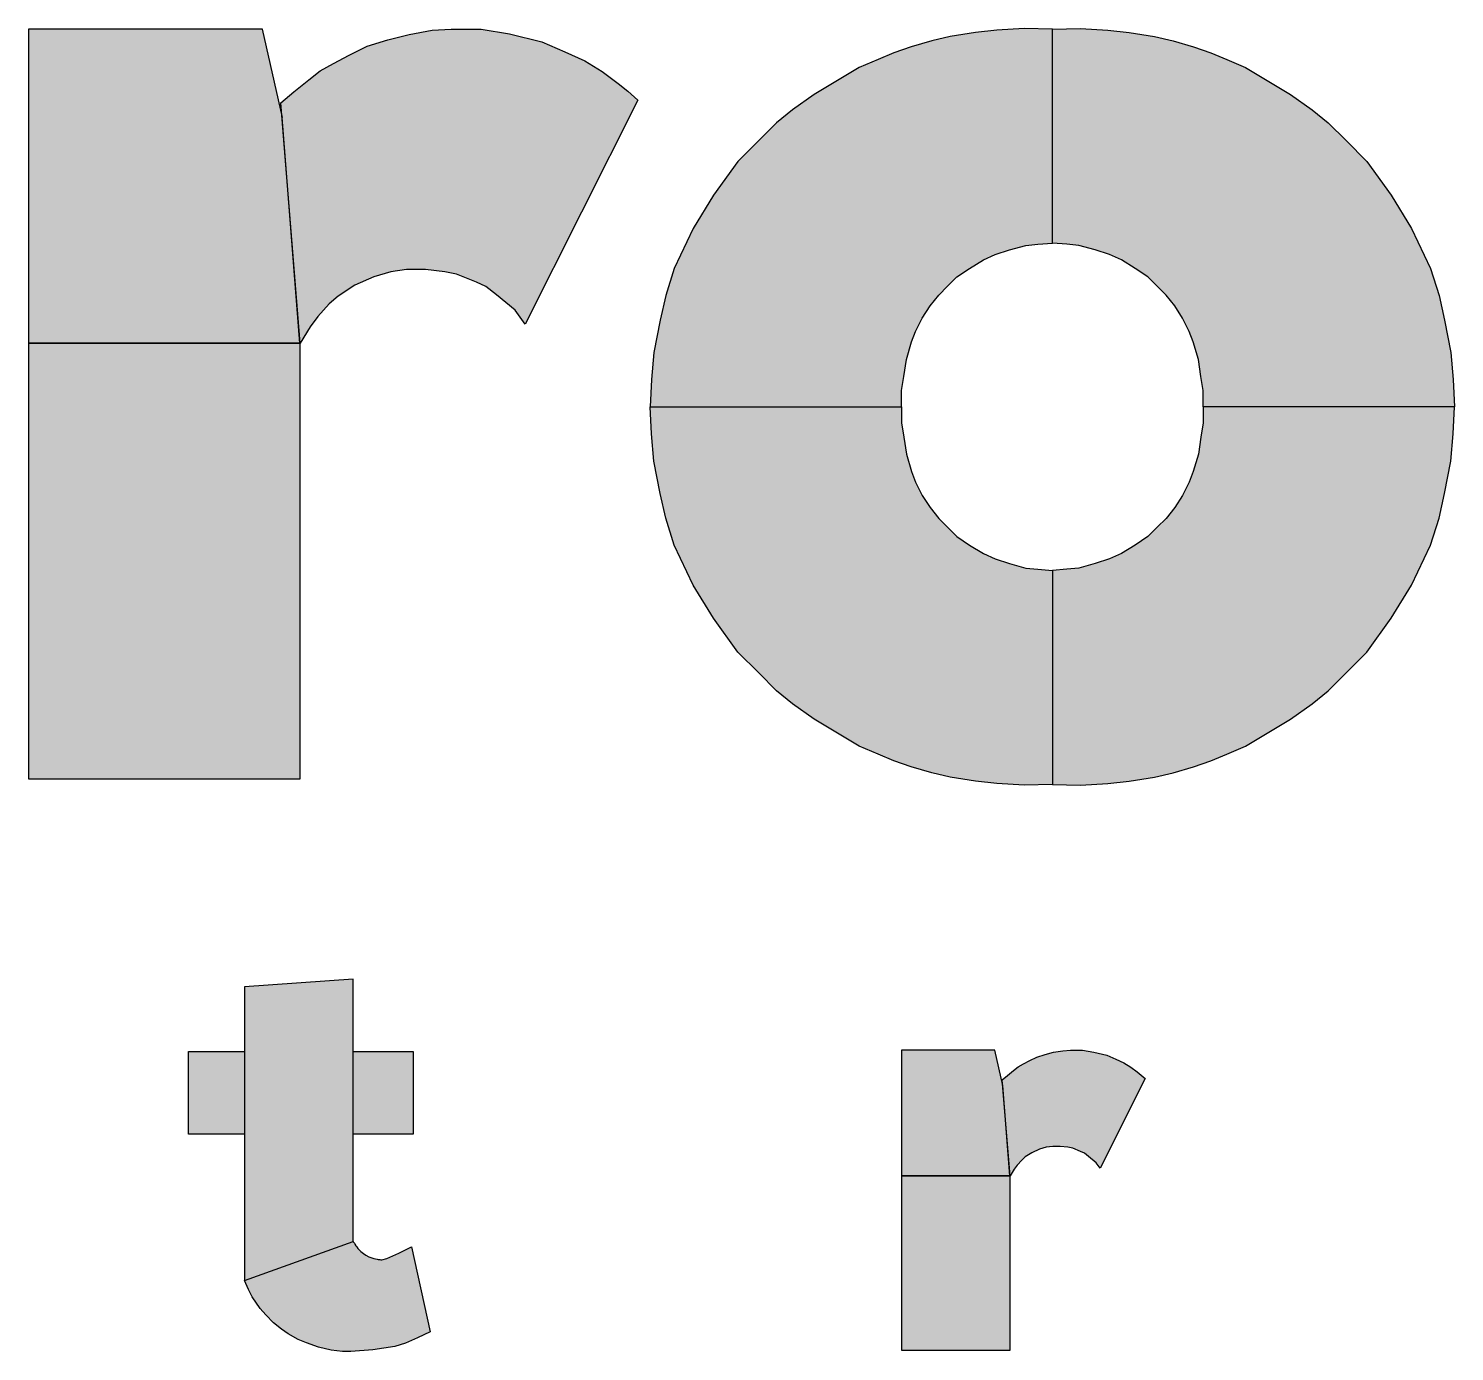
# Model space of a CAD drawing. Extents: x 0 to 119, y 0 to 84.
# Drawn here: x 114.566 to 115.479, y 7.754 to 8.601 of the extents above; entities that cross this region are included whole.
import ezdxf

# ---------------------------------------------------------------- set-up
doc = ezdxf.new("R2010")
doc.units = 0
doc.header["$MEASUREMENT"] = 0
doc.layers.add('15', color=8, linetype='CONTINUOUS')
doc.layers.add('16', color=10, linetype='CONTINUOUS')

msp = doc.modelspace()

# ---------------------------------------------------------------- linework, layer by layer
at = {"layer": '15', "linetype": 'Continuous'}
for points in [[(114.774144, 7.992283), (114.704544, 7.987483), (114.704544, 7.799321), (114.774144, 7.824283), (114.774144, 7.992283)], [(114.668544, 7.945969), (114.704544, 7.945969), (114.704544, 7.893169), (114.668544, 7.893169), (114.668544, 7.945969)], [(114.774144, 7.945969), (114.812544, 7.945969), (114.812544, 7.893169), (114.774144, 7.893169), (114.774144, 7.945969)], [(115.190026, 7.924218), (115.184909, 7.946842), (115.12502, 7.946842), (115.12502, 7.866442), (115.194509, 7.866442), (115.190003, 7.92419)], [(115.19462, 7.866442), (115.189597, 7.927956), (115.19296, 7.930723), (115.196767, 7.933864), (115.199718, 7.936148), (115.203144, 7.938052), (115.207142, 7.940146), (115.211711, 7.94243), (115.217041, 7.944048), (115.222466, 7.945476), (115.228368, 7.946523), (115.233267, 7.946788), (115.235783, 7.946849), (115.240895, 7.94678), (115.248217, 7.945636), (115.256485, 7.943562), (115.262316, 7.941021), (115.267498, 7.938699), (115.271879, 7.93599), (115.276029, 7.932932), (115.27846, 7.930927), (115.281033, 7.928664), (115.25222, 7.871242), (115.249668, 7.87482), (115.244819, 7.878823), (115.242159, 7.880899), (115.239728, 7.882043), (115.234651, 7.884046), (115.231647, 7.884697), (115.226641, 7.885261), (115.22185, 7.885261), (115.217774, 7.884689), (115.213411, 7.883402), (115.208561, 7.881236), (115.204327, 7.878476), (115.202024, 7.876516), (115.199109, 7.873247), (115.197107, 7.870601), (115.19462, 7.866442)], [(115.19462, 7.866442), (115.12502, 7.866442), (115.12502, 7.754842), (115.19462, 7.754842), (115.19462, 7.866442)], [(114.774144, 7.824283), (114.774353, 7.823925), (114.774806, 7.823269), (114.775209, 7.82257), (114.775781, 7.821665), (114.776355, 7.820872), (114.777064, 7.819984), (114.777643, 7.819293), (114.778937, 7.818027), (114.780565, 7.816663), (114.782175, 7.815616), (114.784119, 7.814585), (114.786021, 7.813829), (114.787348, 7.813401), (114.789365, 7.81298), (114.790113, 7.812869), (114.791047, 7.812766), (114.791746, 7.812721), (114.792502, 7.812701), (114.795589, 7.813529), (114.803226, 7.816952), (114.811344, 7.820855), (114.823344, 7.766641), (114.815226, 7.762738), (114.807589, 7.759315), (114.800656, 7.757106), (114.78661, 7.754994), (114.772536, 7.753969), (114.767119, 7.754052), (114.760071, 7.754816), (114.751782, 7.756653), (114.744179, 7.759516), (114.738905, 7.761618), (114.732431, 7.765322), (114.728202, 7.768331), (114.723077, 7.772344), (114.718218, 7.777504), (114.714603, 7.781497), (114.709481, 7.788954), (114.70705, 7.793681), (114.704544, 7.799321), (114.774144, 7.824283)]]:
    msp.add_lwpolyline(points, dxfattribs=at)
for points in [[(114.774144, 7.992283), (114.704544, 7.987483), (114.704544, 7.799321)], [(114.774144, 7.992283), (114.704544, 7.799321), (114.774144, 7.824283)], [(114.774144, 7.992283), (114.774144, 7.824283), (114.774144, 7.992283)], [(114.668544, 7.945969), (114.704544, 7.945969), (114.704544, 7.893169)], [(114.668544, 7.945969), (114.704544, 7.893169), (114.668544, 7.893169)], [(114.668544, 7.945969), (114.668544, 7.893169), (114.668544, 7.945969)], [(114.774144, 7.945969), (114.812544, 7.945969), (114.812544, 7.893169)], [(114.774144, 7.945969), (114.812544, 7.893169), (114.774144, 7.893169)], [(114.774144, 7.945969), (114.774144, 7.893169), (114.774144, 7.945969)], [(115.190026, 7.924218), (115.184909, 7.946842), (115.12502, 7.946842)], [(115.190026, 7.924218), (115.12502, 7.946842), (115.12502, 7.866442)], [(115.211711, 7.94243), (115.208561, 7.881236), (115.207142, 7.940146)], [(115.211711, 7.94243), (115.213411, 7.883402), (115.208561, 7.881236)], [(115.217041, 7.944048), (115.213411, 7.883402), (115.211711, 7.94243)], [(115.217041, 7.944048), (115.217774, 7.884689), (115.213411, 7.883402)], [(115.222466, 7.945476), (115.217774, 7.884689), (115.217041, 7.944048)], [(115.222466, 7.945476), (115.22185, 7.885261), (115.217774, 7.884689)], [(115.22185, 7.885261), (115.222466, 7.945476), (115.226641, 7.885261)], [(115.222466, 7.945476), (115.228368, 7.946523), (115.226641, 7.885261)], [(115.226641, 7.885261), (115.228368, 7.946523), (115.231647, 7.884697)], [(115.228368, 7.946523), (115.233267, 7.946788), (115.231647, 7.884697)], [(115.231647, 7.884697), (115.233267, 7.946788), (115.234651, 7.884046)], [(115.233267, 7.946788), (115.235783, 7.946849), (115.234651, 7.884046)], [(115.234651, 7.884046), (115.235783, 7.946849), (115.239728, 7.882043)], [(115.235783, 7.946849), (115.240895, 7.94678), (115.239728, 7.882043)], [(115.239728, 7.882043), (115.240895, 7.94678), (115.242159, 7.880899)], [(115.240895, 7.94678), (115.248217, 7.945636), (115.242159, 7.880899)], [(115.242159, 7.880899), (115.248217, 7.945636), (115.244819, 7.878823)], [(115.249668, 7.87482), (115.244819, 7.878823), (115.248217, 7.945636)], [(115.249668, 7.87482), (115.248217, 7.945636), (115.256485, 7.943562)], [(115.249668, 7.87482), (115.256485, 7.943562), (115.25222, 7.871242)], [(115.281033, 7.928664), (115.25222, 7.871242), (115.256485, 7.943562)], [(115.281033, 7.928664), (115.256485, 7.943562), (115.262316, 7.941021)], [(115.19296, 7.930723), (115.196767, 7.933864), (115.19462, 7.866442)], [(115.19462, 7.866442), (115.196767, 7.933864), (115.197107, 7.870601)], [(115.196767, 7.933864), (115.199718, 7.936148), (115.197107, 7.870601)], [(115.197107, 7.870601), (115.199718, 7.936148), (115.199109, 7.873247)], [(115.199718, 7.936148), (115.202024, 7.876516), (115.199109, 7.873247)], [(115.203144, 7.938052), (115.202024, 7.876516), (115.199718, 7.936148)], [(115.203144, 7.938052), (115.204327, 7.878476), (115.202024, 7.876516)], [(115.207142, 7.940146), (115.204327, 7.878476), (115.203144, 7.938052)], [(115.207142, 7.940146), (115.208561, 7.881236), (115.204327, 7.878476)], [(115.281033, 7.928664), (115.262316, 7.941021), (115.267498, 7.938699)], [(115.281033, 7.928664), (115.267498, 7.938699), (115.271879, 7.93599)], [(115.281033, 7.928664), (115.271879, 7.93599), (115.276029, 7.932932)], [(115.281033, 7.928664), (115.276029, 7.932932), (115.27846, 7.930927)], [(115.190026, 7.924218), (115.12502, 7.866442), (115.194509, 7.866442)], [(115.189597, 7.927956), (115.19296, 7.930723), (115.19462, 7.866442)], [(115.190026, 7.924218), (115.194509, 7.866442), (115.190026, 7.924218)], [(115.19462, 7.866442), (115.12502, 7.866442), (115.12502, 7.754842)], [(115.19462, 7.866442), (115.12502, 7.754842), (115.19462, 7.754842)], [(115.19462, 7.866442), (115.19462, 7.754842), (115.19462, 7.866442)], [(114.774144, 7.824283), (114.70705, 7.793681), (114.704544, 7.799321)], [(114.774144, 7.824283), (114.709481, 7.788954), (114.70705, 7.793681)], [(114.774144, 7.824283), (114.714603, 7.781497), (114.709481, 7.788954)], [(114.774144, 7.824283), (114.718218, 7.777504), (114.714603, 7.781497)], [(114.774144, 7.824283), (114.723077, 7.772344), (114.718218, 7.777504)], [(114.774144, 7.824283), (114.728202, 7.768331), (114.723077, 7.772344)], [(114.774144, 7.824283), (114.732431, 7.765322), (114.728202, 7.768331)], [(114.774144, 7.824283), (114.738905, 7.761618), (114.732431, 7.765322)], [(114.774144, 7.824283), (114.744179, 7.759516), (114.738905, 7.761618)], [(114.774144, 7.824283), (114.751782, 7.756653), (114.744179, 7.759516)], [(114.774144, 7.824283), (114.760071, 7.754816), (114.751782, 7.756653)], [(114.774144, 7.824283), (114.767119, 7.754052), (114.760071, 7.754816)], [(114.774144, 7.824283), (114.772536, 7.753969), (114.767119, 7.754052)], [(114.78661, 7.754994), (114.772536, 7.753969), (114.774144, 7.824283)], [(114.78661, 7.754994), (114.774144, 7.824283), (114.774144, 7.824283)], [(114.78661, 7.754994), (114.774144, 7.824283), (114.774353, 7.823925)], [(114.78661, 7.754994), (114.774353, 7.823925), (114.774806, 7.823269)], [(114.78661, 7.754994), (114.774806, 7.823269), (114.775209, 7.82257)], [(114.78661, 7.754994), (114.775209, 7.82257), (114.775781, 7.821665)], [(114.78661, 7.754994), (114.775781, 7.821665), (114.776355, 7.820872)], [(114.78661, 7.754994), (114.776355, 7.820872), (114.777064, 7.819984)], [(114.78661, 7.754994), (114.777064, 7.819984), (114.778937, 7.818027)], [(114.78661, 7.754994), (114.778937, 7.818027), (114.780565, 7.816663)], [(114.78661, 7.754994), (114.780565, 7.816663), (114.782175, 7.815616)], [(114.78661, 7.754994), (114.782175, 7.815616), (114.784119, 7.814585)], [(114.78661, 7.754994), (114.784119, 7.814585), (114.786021, 7.813829)], [(114.795589, 7.813529), (114.803226, 7.816952), (114.800656, 7.757106)], [(114.800656, 7.757106), (114.803226, 7.816952), (114.807589, 7.759315)], [(114.803226, 7.816952), (114.811344, 7.820855), (114.807589, 7.759315)], [(114.807589, 7.759315), (114.811344, 7.820855), (114.815226, 7.762738)], [(114.811344, 7.820855), (114.823344, 7.766641), (114.815226, 7.762738)], [(114.78661, 7.754994), (114.786021, 7.813829), (114.787348, 7.813401)], [(114.800656, 7.757106), (114.78661, 7.754994), (114.787348, 7.813401)], [(114.800656, 7.757106), (114.787348, 7.813401), (114.789365, 7.81298)], [(114.800656, 7.757106), (114.789365, 7.81298), (114.789365, 7.81298)], [(114.800656, 7.757106), (114.789365, 7.81298), (114.790113, 7.812869)], [(114.800656, 7.757106), (114.790113, 7.812869), (114.791047, 7.812766)], [(114.800656, 7.757106), (114.791047, 7.812766), (114.791746, 7.812721)], [(114.791746, 7.812721), (114.795589, 7.813529), (114.800656, 7.757106)]]:
    msp.add_solid(points, dxfattribs=at)
at = {"layer": '16', "linetype": 'Continuous'}
for points in [[(114.728737, 8.543984), (114.715943, 8.600544), (114.566222, 8.600544), (114.566222, 8.399544), (114.739943, 8.399544), (114.728678, 8.543914)], [(114.740222, 8.399544), (114.727665, 8.553329), (114.73607, 8.560244), (114.745588, 8.568097), (114.752965, 8.573808), (114.761532, 8.578567), (114.771526, 8.583802), (114.782948, 8.589513), (114.796273, 8.593558), (114.809837, 8.597128), (114.82459, 8.599745), (114.836838, 8.600408), (114.843128, 8.60056), (114.85591, 8.600389), (114.874214, 8.597529), (114.894884, 8.592344), (114.909461, 8.585991), (114.922416, 8.580187), (114.93337, 8.573412), (114.943743, 8.565767), (114.949821, 8.560755), (114.956255, 8.555098), (114.884222, 8.411544), (114.877842, 8.420489), (114.865718, 8.430495), (114.85907, 8.435686), (114.852991, 8.438546), (114.840298, 8.443552), (114.832788, 8.44518), (114.820274, 8.446591), (114.808296, 8.446591), (114.798105, 8.445161), (114.7872, 8.441943), (114.775074, 8.436529), (114.764488, 8.429627), (114.75873, 8.424728), (114.751444, 8.416556), (114.746438, 8.409941), (114.740222, 8.399544)], [(115.125144, 8.358731), (115.125144, 8.36908), (115.126525, 8.378214), (115.12818, 8.388967), (115.131523, 8.40023), (115.134086, 8.406905), (115.138362, 8.415528), (115.14335, 8.42327), (115.14887, 8.430255), (115.154458, 8.435843), (115.160463, 8.441848), (115.168553, 8.447269), (115.177499, 8.452712), (115.185067, 8.45611), (115.194241, 8.459113), (115.20475, 8.461948), (115.212423, 8.462782), (115.221648, 8.463557), (115.221653, 8.600534), (115.203668, 8.600871), (115.18604, 8.599866), (115.172515, 8.598297), (115.156246, 8.595829), (115.14439, 8.593072), (115.131294, 8.589212), (115.120266, 8.585352), (115.110064, 8.581079), (115.097933, 8.575978), (115.069116, 8.558688), (115.055396, 8.548803), (115.045033, 8.540514), (115.033656, 8.529137), (115.020358, 8.515839), (115.004777, 8.49411), (114.991797, 8.472871), (114.979604, 8.447305), (114.974098, 8.429999), (114.970558, 8.414266), (114.96656, 8.393579), (114.965052, 8.376115), (114.964232, 8.358731), (115.125144, 8.358731)], [(115.318152, 8.358731), (115.318152, 8.36908), (115.316771, 8.378214), (115.315116, 8.388967), (115.311773, 8.40023), (115.30921, 8.406905), (115.304934, 8.415528), (115.299945, 8.42327), (115.294426, 8.430255), (115.288838, 8.435843), (115.282833, 8.441848), (115.274743, 8.447269), (115.265797, 8.452712), (115.258229, 8.45611), (115.249055, 8.459113), (115.238546, 8.461948), (115.230873, 8.462782), (115.221648, 8.463557), (115.221643, 8.600534), (115.239628, 8.600871), (115.257256, 8.599866), (115.270781, 8.598297), (115.28705, 8.595829), (115.298906, 8.593072), (115.312002, 8.589212), (115.32303, 8.585352), (115.333232, 8.581079), (115.345363, 8.575978), (115.37418, 8.558688), (115.3879, 8.548803), (115.398263, 8.540514), (115.40964, 8.529137), (115.422938, 8.515839), (115.438519, 8.49411), (115.451499, 8.472871), (115.463692, 8.447305), (115.469198, 8.429999), (115.472738, 8.414266), (115.476736, 8.393579), (115.478244, 8.376115), (115.479064, 8.358731), (115.318152, 8.358731)], [(114.740222, 8.399544), (114.566222, 8.399544), (114.566222, 8.120544), (114.740222, 8.120544), (114.740222, 8.399544)], [(115.125144, 8.358731), (115.125144, 8.348382), (115.126525, 8.339247), (115.12818, 8.328495), (115.131523, 8.317231), (115.134086, 8.310556), (115.138362, 8.301934), (115.14335, 8.294192), (115.14887, 8.287206), (115.154458, 8.281618), (115.160463, 8.275613), (115.168553, 8.270192), (115.177499, 8.264749), (115.185067, 8.261352), (115.194241, 8.258349), (115.20475, 8.255513), (115.212423, 8.254679), (115.221648, 8.253905), (115.221653, 8.116928), (115.203668, 8.116591), (115.18604, 8.117596), (115.172515, 8.119164), (115.156246, 8.121632), (115.14439, 8.12439), (115.131294, 8.12825), (115.120266, 8.132109), (115.110064, 8.136383), (115.097933, 8.141484), (115.069116, 8.158774), (115.055396, 8.168659), (115.045033, 8.176948), (115.033656, 8.188325), (115.020358, 8.201622), (115.004777, 8.223352), (114.991797, 8.244591), (114.979604, 8.270157), (114.974098, 8.287463), (114.970558, 8.303195), (114.96656, 8.323882), (114.965052, 8.341347), (114.964232, 8.358731), (115.125144, 8.358731)], [(115.318152, 8.358731), (115.318152, 8.348382), (115.316771, 8.339247), (115.315116, 8.328495), (115.311773, 8.317231), (115.30921, 8.310556), (115.304934, 8.301934), (115.299946, 8.294192), (115.294426, 8.287206), (115.288838, 8.281618), (115.282833, 8.275613), (115.274743, 8.270192), (115.265797, 8.264749), (115.258229, 8.261352), (115.249055, 8.258349), (115.238546, 8.255513), (115.230873, 8.254679), (115.221648, 8.253905), (115.221643, 8.116928), (115.239628, 8.116591), (115.257256, 8.117596), (115.270781, 8.119164), (115.28705, 8.121632), (115.298906, 8.12439), (115.312002, 8.12825), (115.32303, 8.132109), (115.333232, 8.136383), (115.345363, 8.141484), (115.37418, 8.158774), (115.3879, 8.168659), (115.398263, 8.176948), (115.40964, 8.188325), (115.422938, 8.201622), (115.438519, 8.223352), (115.451499, 8.244591), (115.463692, 8.270157), (115.469198, 8.287463), (115.472738, 8.303195), (115.476736, 8.323882), (115.478244, 8.341347), (115.479064, 8.358731), (115.318152, 8.358731)]]:
    msp.add_lwpolyline(points, dxfattribs=at)
for points in [[(114.728737, 8.543984), (114.715943, 8.600544), (114.566222, 8.600544)], [(114.728737, 8.543984), (114.566222, 8.600544), (114.566222, 8.399544)], [(114.809837, 8.597128), (114.82459, 8.599745), (114.820274, 8.446591)], [(114.820274, 8.446591), (114.82459, 8.599745), (114.832788, 8.44518)], [(114.82459, 8.599745), (114.836838, 8.600408), (114.832788, 8.44518)], [(114.832788, 8.44518), (114.836838, 8.600408), (114.840298, 8.443552)], [(114.836838, 8.600408), (114.843128, 8.60056), (114.840298, 8.443552)], [(114.840298, 8.443552), (114.843128, 8.60056), (114.852991, 8.438546)], [(114.843128, 8.60056), (114.85591, 8.600389), (114.852991, 8.438546)], [(114.852991, 8.438546), (114.85591, 8.600389), (114.85907, 8.435686)], [(114.85591, 8.600389), (114.874214, 8.597529), (114.85907, 8.435686)], [(115.177499, 8.452712), (115.18604, 8.599866), (115.172515, 8.598297)], [(115.177499, 8.452712), (115.185067, 8.45611), (115.18604, 8.599866)], [(115.185067, 8.45611), (115.194241, 8.459113), (115.18604, 8.599866)], [(115.18604, 8.599866), (115.194241, 8.459113), (115.203668, 8.600871)], [(115.194241, 8.459113), (115.20475, 8.461948), (115.203668, 8.600871)], [(115.203668, 8.600871), (115.20475, 8.461948), (115.221653, 8.600534)], [(115.20475, 8.461948), (115.212423, 8.462782), (115.221653, 8.600534)], [(115.221653, 8.600534), (115.212423, 8.462782), (115.221648, 8.463557)], [(115.221648, 8.463557), (115.221643, 8.600534), (115.239628, 8.600871)], [(115.230873, 8.462782), (115.221648, 8.463557), (115.239628, 8.600871)], [(115.238546, 8.461948), (115.230873, 8.462782), (115.239628, 8.600871)], [(115.238546, 8.461948), (115.239628, 8.600871), (115.249055, 8.459113)], [(115.239628, 8.600871), (115.257256, 8.599866), (115.249055, 8.459113)], [(115.257256, 8.599866), (115.258229, 8.45611), (115.249055, 8.459113)], [(115.258229, 8.45611), (115.257256, 8.599866), (115.270781, 8.598297)], [(114.796273, 8.593558), (114.7872, 8.441943), (114.782948, 8.589513)], [(114.796273, 8.593558), (114.798105, 8.445161), (114.7872, 8.441943)], [(114.809837, 8.597128), (114.798105, 8.445161), (114.796273, 8.593558)], [(114.809837, 8.597128), (114.808296, 8.446591), (114.798105, 8.445161)], [(114.808296, 8.446591), (114.809837, 8.597128), (114.820274, 8.446591)], [(114.85907, 8.435686), (114.874214, 8.597529), (114.865718, 8.430495)], [(114.877842, 8.420489), (114.865718, 8.430495), (114.874214, 8.597529)], [(114.877842, 8.420489), (114.874214, 8.597529), (114.894884, 8.592344)], [(114.877842, 8.420489), (114.894884, 8.592344), (114.884222, 8.411544)], [(114.956255, 8.555098), (114.884222, 8.411544), (114.894884, 8.592344)], [(114.956255, 8.555098), (114.894884, 8.592344), (114.909461, 8.585991)], [(115.131294, 8.589212), (115.131523, 8.40023), (115.14439, 8.593072)], [(115.131523, 8.40023), (115.134086, 8.406905), (115.14439, 8.593072)], [(115.14439, 8.593072), (115.134086, 8.406905), (115.138362, 8.415528)], [(115.14335, 8.42327), (115.14439, 8.593072), (115.138362, 8.415528)], [(115.14887, 8.430255), (115.14439, 8.593072), (115.14335, 8.42327)], [(115.14887, 8.430255), (115.156246, 8.595829), (115.14439, 8.593072)], [(115.154458, 8.435843), (115.156246, 8.595829), (115.14887, 8.430255)], [(115.154458, 8.435843), (115.160463, 8.441848), (115.156246, 8.595829)], [(115.156246, 8.595829), (115.160463, 8.441848), (115.172515, 8.598297)], [(115.160463, 8.441848), (115.168553, 8.447269), (115.172515, 8.598297)], [(115.168553, 8.447269), (115.177499, 8.452712), (115.172515, 8.598297)], [(115.265797, 8.452712), (115.258229, 8.45611), (115.270781, 8.598297)], [(115.274743, 8.447269), (115.265797, 8.452712), (115.270781, 8.598297)], [(115.28705, 8.595829), (115.274743, 8.447269), (115.270781, 8.598297)], [(115.28705, 8.595829), (115.282833, 8.441848), (115.274743, 8.447269)], [(115.288838, 8.435843), (115.282833, 8.441848), (115.28705, 8.595829)], [(115.298906, 8.593072), (115.288838, 8.435843), (115.28705, 8.595829)], [(115.294426, 8.430255), (115.288838, 8.435843), (115.298906, 8.593072)], [(115.299945, 8.42327), (115.294426, 8.430255), (115.298906, 8.593072)], [(115.312002, 8.589212), (115.299945, 8.42327), (115.298906, 8.593072)], [(114.771526, 8.583802), (114.764488, 8.429627), (114.761532, 8.578567)], [(114.771526, 8.583802), (114.775074, 8.436529), (114.764488, 8.429627)], [(114.782948, 8.589513), (114.775074, 8.436529), (114.771526, 8.583802)], [(114.782948, 8.589513), (114.7872, 8.441943), (114.775074, 8.436529)], [(114.956255, 8.555098), (114.909461, 8.585991), (114.922416, 8.580187)], [(115.110064, 8.581079), (115.097933, 8.575978), (115.125144, 8.358731)], [(115.110064, 8.581079), (115.125144, 8.358731), (115.120266, 8.585352)], [(115.120266, 8.585352), (115.125144, 8.36908), (115.131294, 8.589212)], [(115.120266, 8.585352), (115.125144, 8.358731), (115.125144, 8.36908)], [(115.131294, 8.589212), (115.125144, 8.36908), (115.126525, 8.378214)], [(115.126525, 8.378214), (115.12818, 8.388967), (115.131294, 8.589212)], [(115.12818, 8.388967), (115.131523, 8.40023), (115.131294, 8.589212)], [(115.312002, 8.589212), (115.304934, 8.415528), (115.299945, 8.42327)], [(115.312002, 8.589212), (115.30921, 8.406905), (115.304934, 8.415528)], [(115.312002, 8.589212), (115.311773, 8.40023), (115.30921, 8.406905)], [(115.312002, 8.589212), (115.315116, 8.388967), (115.311773, 8.40023)], [(115.32303, 8.585352), (115.315116, 8.388967), (115.312002, 8.589212)], [(115.32303, 8.585352), (115.316771, 8.378214), (115.315116, 8.388967)], [(115.32303, 8.585352), (115.318152, 8.36908), (115.316771, 8.378214)], [(115.479064, 8.358731), (115.318152, 8.358731), (115.32303, 8.585352)], [(115.32303, 8.585352), (115.318152, 8.358731), (115.318152, 8.36908)], [(115.479064, 8.358731), (115.32303, 8.585352), (115.333232, 8.581079)], [(115.479064, 8.358731), (115.333232, 8.581079), (115.345363, 8.575978)], [(114.745588, 8.568097), (114.752965, 8.573808), (114.746438, 8.409941)], [(114.746438, 8.409941), (114.752965, 8.573808), (114.751444, 8.416556)], [(114.752965, 8.573808), (114.75873, 8.424728), (114.751444, 8.416556)], [(114.761532, 8.578567), (114.75873, 8.424728), (114.752965, 8.573808)], [(114.761532, 8.578567), (114.764488, 8.429627), (114.75873, 8.424728)], [(114.956255, 8.555098), (114.922416, 8.580187), (114.93337, 8.573412)], [(114.956255, 8.555098), (114.93337, 8.573412), (114.943743, 8.565767)], [(115.125144, 8.358731), (115.097933, 8.575978), (115.069116, 8.558688)], [(115.479064, 8.358731), (115.345363, 8.575978), (115.37418, 8.558688)], [(114.73607, 8.560244), (114.745588, 8.568097), (114.740222, 8.399544)], [(114.740222, 8.399544), (114.745588, 8.568097), (114.746438, 8.409941)], [(114.956255, 8.555098), (114.943743, 8.565767), (114.949821, 8.560755)], [(114.727665, 8.553329), (114.73607, 8.560244), (114.740222, 8.399544)], [(115.125144, 8.358731), (115.069116, 8.558688), (115.055396, 8.548803)], [(115.479064, 8.358731), (115.37418, 8.558688), (115.3879, 8.548803)], [(115.125144, 8.358731), (115.055396, 8.548803), (115.045033, 8.540514)], [(115.479064, 8.358731), (115.3879, 8.548803), (115.398263, 8.540514)], [(114.728737, 8.543984), (114.566222, 8.399544), (114.739943, 8.399544)], [(114.728737, 8.543984), (114.739943, 8.399544), (114.728737, 8.543984)], [(115.125144, 8.358731), (115.045033, 8.540514), (115.033656, 8.529137)], [(115.479064, 8.358731), (115.398263, 8.540514), (115.40964, 8.529137)], [(115.125144, 8.358731), (115.033656, 8.529137), (115.020358, 8.515839)], [(115.479064, 8.358731), (115.40964, 8.529137), (115.422938, 8.515839)], [(115.125144, 8.358731), (115.020358, 8.515839), (115.004777, 8.49411)], [(115.479064, 8.358731), (115.422938, 8.515839), (115.438519, 8.49411)], [(115.125144, 8.358731), (115.004777, 8.49411), (114.991797, 8.472871)], [(115.479064, 8.358731), (115.438519, 8.49411), (115.451499, 8.472871)], [(115.125144, 8.358731), (114.991797, 8.472871), (114.979604, 8.447305)], [(115.479064, 8.358731), (115.451499, 8.472871), (115.463692, 8.447305)], [(115.125144, 8.358731), (114.979604, 8.447305), (114.974098, 8.429999)], [(115.479064, 8.358731), (115.463692, 8.447305), (115.469198, 8.429999)], [(115.125144, 8.358731), (114.974098, 8.429999), (114.970558, 8.414266)], [(115.479064, 8.358731), (115.469198, 8.429999), (115.472738, 8.414266)], [(115.125144, 8.358731), (114.970558, 8.414266), (114.96656, 8.393579)], [(115.479064, 8.358731), (115.472738, 8.414266), (115.476736, 8.393579)], [(114.740222, 8.399544), (114.566222, 8.399544), (114.566222, 8.120544)], [(114.740222, 8.399544), (114.566222, 8.120544), (114.740222, 8.120544)], [(114.740222, 8.399544), (114.740222, 8.120544), (114.740222, 8.399544)], [(115.125144, 8.358731), (114.96656, 8.393579), (114.965052, 8.376115)], [(115.479064, 8.358731), (115.476736, 8.393579), (115.478244, 8.376115)], [(115.125144, 8.358731), (114.965052, 8.376115), (114.964232, 8.358731)], [(115.125144, 8.358731), (114.965052, 8.341347), (114.964232, 8.358731)], [(115.125144, 8.358731), (114.96656, 8.323882), (114.965052, 8.341347)], [(115.125144, 8.358731), (114.970558, 8.303195), (114.96656, 8.323882)], [(115.125144, 8.358731), (114.974098, 8.287463), (114.970558, 8.303195)], [(115.125144, 8.358731), (114.979604, 8.270157), (114.974098, 8.287463)], [(115.125144, 8.358731), (114.991797, 8.244591), (114.979604, 8.270157)], [(115.125144, 8.358731), (115.004777, 8.223352), (114.991797, 8.244591)], [(115.125144, 8.358731), (115.020358, 8.201622), (115.004777, 8.223352)], [(115.125144, 8.358731), (115.033656, 8.188325), (115.020358, 8.201622)], [(115.125144, 8.358731), (115.045033, 8.176948), (115.033656, 8.188325)], [(115.125144, 8.358731), (115.055396, 8.168659), (115.045033, 8.176948)], [(115.125144, 8.358731), (115.069116, 8.158774), (115.055396, 8.168659)], [(115.125144, 8.358731), (115.097933, 8.141484), (115.069116, 8.158774)], [(115.110064, 8.136383), (115.097933, 8.141484), (115.125144, 8.358731)], [(115.110064, 8.136383), (115.125144, 8.358731), (115.120266, 8.132109)], [(115.120266, 8.132109), (115.125144, 8.358731), (115.125144, 8.348382)], [(115.479064, 8.358731), (115.318152, 8.358731), (115.318152, 8.348382)], [(115.479064, 8.358731), (115.318152, 8.348382), (115.32303, 8.132109)], [(115.479064, 8.358731), (115.32303, 8.132109), (115.333232, 8.136383)], [(115.479064, 8.358731), (115.333232, 8.136383), (115.345363, 8.141484)], [(115.479064, 8.358731), (115.345363, 8.141484), (115.37418, 8.158774)], [(115.479064, 8.358731), (115.37418, 8.158774), (115.3879, 8.168659)], [(115.479064, 8.358731), (115.3879, 8.168659), (115.398263, 8.176948)], [(115.479064, 8.358731), (115.398263, 8.176948), (115.40964, 8.188325)], [(115.479064, 8.358731), (115.40964, 8.188325), (115.422938, 8.201622)], [(115.479064, 8.358731), (115.422938, 8.201622), (115.438519, 8.223352)], [(115.479064, 8.358731), (115.438519, 8.223352), (115.451499, 8.244591)], [(115.479064, 8.358731), (115.451499, 8.244591), (115.463692, 8.270157)], [(115.479064, 8.358731), (115.463692, 8.270157), (115.469198, 8.287463)], [(115.479064, 8.358731), (115.469198, 8.287463), (115.472738, 8.303195)], [(115.479064, 8.358731), (115.472738, 8.303195), (115.476736, 8.323882)], [(115.479064, 8.358731), (115.476736, 8.323882), (115.478244, 8.341347)], [(115.120266, 8.132109), (115.125144, 8.348382), (115.131294, 8.12825)], [(115.131294, 8.12825), (115.125144, 8.348382), (115.126525, 8.339247)], [(115.318152, 8.348382), (115.316771, 8.339247), (115.32303, 8.132109)], [(115.126525, 8.339247), (115.12818, 8.328495), (115.131294, 8.12825)], [(115.316771, 8.339247), (115.315116, 8.328495), (115.32303, 8.132109)], [(115.12818, 8.328495), (115.131523, 8.317231), (115.131294, 8.12825)], [(115.315116, 8.328495), (115.311773, 8.317231), (115.312002, 8.12825)], [(115.32303, 8.132109), (115.315116, 8.328495), (115.312002, 8.12825)], [(115.131294, 8.12825), (115.131523, 8.317231), (115.14439, 8.12439)], [(115.131523, 8.317231), (115.134086, 8.310556), (115.14439, 8.12439)], [(115.312002, 8.12825), (115.311773, 8.317231), (115.30921, 8.310556)], [(115.14439, 8.12439), (115.134086, 8.310556), (115.138362, 8.301934)], [(115.304934, 8.301934), (115.312002, 8.12825), (115.30921, 8.310556)], [(115.14335, 8.294192), (115.14439, 8.12439), (115.138362, 8.301934)], [(115.299946, 8.294192), (115.312002, 8.12825), (115.304934, 8.301934)], [(115.14887, 8.287206), (115.14439, 8.12439), (115.14335, 8.294192)], [(115.294426, 8.287206), (115.298906, 8.12439), (115.299946, 8.294192)], [(115.299946, 8.294192), (115.298906, 8.12439), (115.312002, 8.12825)], [(115.14887, 8.287206), (115.156246, 8.121632), (115.14439, 8.12439)], [(115.154458, 8.281618), (115.156246, 8.121632), (115.14887, 8.287206)], [(115.154458, 8.281618), (115.160463, 8.275613), (115.156246, 8.121632)], [(115.28705, 8.121632), (115.288838, 8.281618), (115.282833, 8.275613)], [(115.28705, 8.121632), (115.298906, 8.12439), (115.288838, 8.281618)], [(115.294426, 8.287206), (115.288838, 8.281618), (115.298906, 8.12439)], [(115.156246, 8.121632), (115.160463, 8.275613), (115.172515, 8.119164)], [(115.160463, 8.275613), (115.168553, 8.270192), (115.172515, 8.119164)], [(115.28705, 8.121632), (115.282833, 8.275613), (115.274743, 8.270192)], [(115.168553, 8.270192), (115.177499, 8.264749), (115.172515, 8.119164)], [(115.177499, 8.264749), (115.18604, 8.117596), (115.172515, 8.119164)], [(115.177499, 8.264749), (115.185067, 8.261352), (115.18604, 8.117596)], [(115.185067, 8.261352), (115.194241, 8.258349), (115.18604, 8.117596)], [(115.258229, 8.261352), (115.249055, 8.258349), (115.257256, 8.117596)], [(115.270781, 8.119164), (115.258229, 8.261352), (115.257256, 8.117596)], [(115.265797, 8.264749), (115.258229, 8.261352), (115.270781, 8.119164)], [(115.274743, 8.270192), (115.265797, 8.264749), (115.270781, 8.119164)], [(115.28705, 8.121632), (115.274743, 8.270192), (115.270781, 8.119164)], [(115.18604, 8.117596), (115.194241, 8.258349), (115.203668, 8.116591)], [(115.194241, 8.258349), (115.20475, 8.255513), (115.203668, 8.116591)], [(115.203668, 8.116591), (115.20475, 8.255513), (115.221653, 8.116928)], [(115.20475, 8.255513), (115.212423, 8.254679), (115.221653, 8.116928)], [(115.221653, 8.116928), (115.212423, 8.254679), (115.221648, 8.253905)], [(115.221643, 8.116928), (115.239628, 8.116591), (115.221648, 8.253905)], [(115.239628, 8.116591), (115.230873, 8.254679), (115.221648, 8.253905)], [(115.239628, 8.116591), (115.238546, 8.255513), (115.230873, 8.254679)], [(115.249055, 8.258349), (115.238546, 8.255513), (115.239628, 8.116591)], [(115.257256, 8.117596), (115.249055, 8.258349), (115.239628, 8.116591)]]:
    msp.add_solid(points, dxfattribs=at)

doc.saveas('drawing.dxf')
